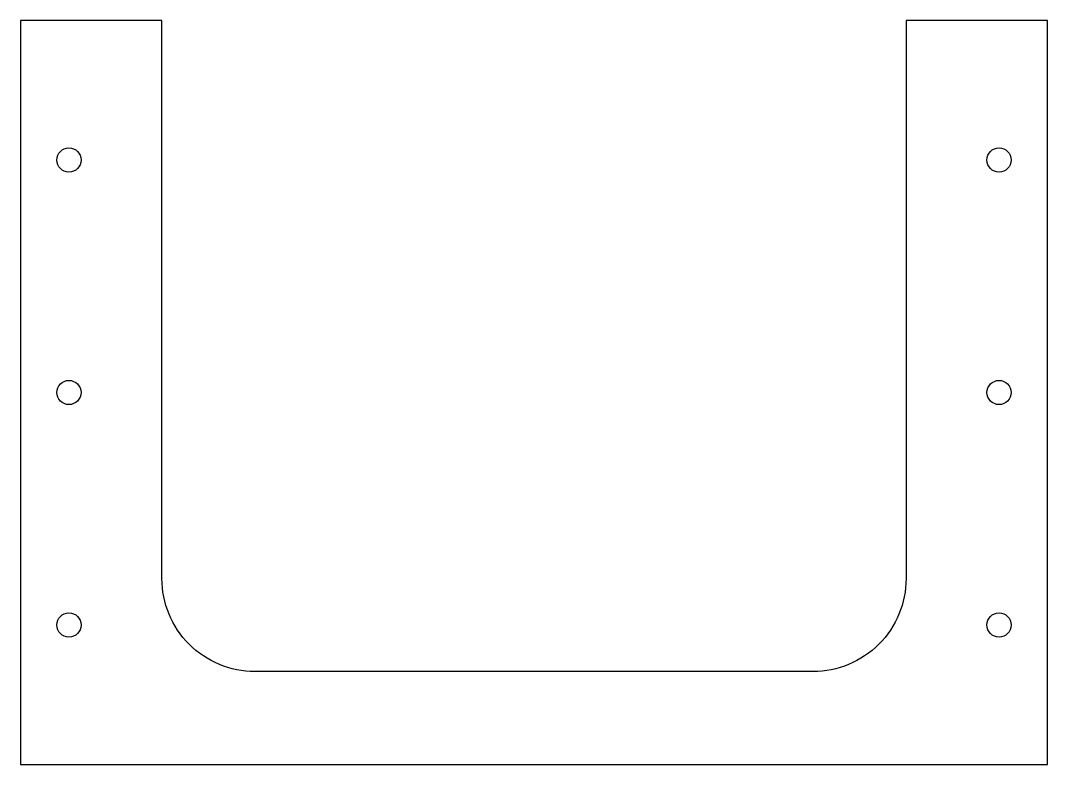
# Model space of a CAD drawing. Header units: inches. Extents: x -68 to -57, y 35 to 43.
import ezdxf

# ---------------------------------------------------------------- set-up
doc = ezdxf.new("R2010")
doc.units = ezdxf.units.IN
doc.layers.get('0').update_dxf_attribs({"linetype": 'CONTINUOUS'})

msp = doc.modelspace()

# ---------------------------------------------------------------- linework, layer by layer
msp.add_lwpolyline([(-56.98, 43), (-58.5, 43), (-58.5, 37, -0.414214), (-59.5, 36), (-65.5, 36, -0.414214), (-66.5, 37), (-66.5, 43), (-68.02, 43), (-68.02, 35), (-56.98, 35)], format="xyb", close=True)
for centre in [(-67.5, 41.5), (-57.5, 41.5), (-67.5, 39), (-57.5, 39), (-67.5, 36.5), (-57.5, 36.5)]:
    msp.add_circle(centre, 0.13)

doc.saveas('drawing.dxf')
